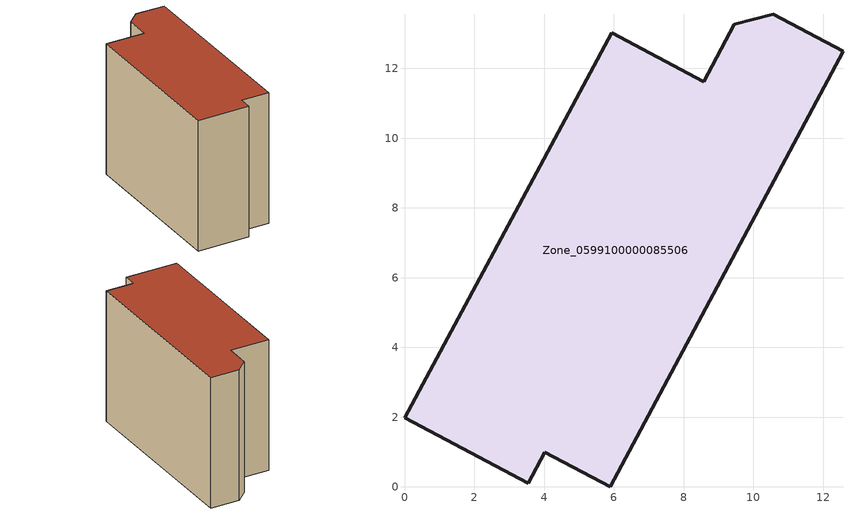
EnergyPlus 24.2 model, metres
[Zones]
Zone_0599100000085506
 floor ground (C_G): 4.02,0.99 3.55,0.11 0,1.98 5.94,13.02 8.58,11.61 9.46,13.27 10.58,13.56 12.57,12.5 5.9,0 z0
 wall outside (C_F): 5.94,13.02 0,1.98 3.55,0.11 4.02,0.99 5.9,0 12.57,12.5 10.58,13.56 9.46,13.27 8.58,11.61 5.94,13.02 z0:10.12
 roof outside (C_R): 8.58,11.61 5.94,13.02 0,1.98 3.55,0.11 4.02,0.99 5.9,0 12.57,12.5 10.58,13.56 9.46,13.27 z10.12
[BUILDING]
Pand.0599100000085506: North Axis=0; Terrain=City; Loads Convergence Tolerance Value=0.04; Temperature Convergence Tolerance Value=0.4; Solar Distribution=FullExterior; Maximum Number of Warmup Days=25; Minimum Number of Warmup Days=1
[Site:Location]
Rotterdam.The.Hague.AP_ZH_NLD Design_Conditions: Latitude=51.96; Longitude=4.45; Time Zone=1; Elevation=-4.5
[SITE:GROUNDTEMPERATURE:BUILDINGSURFACE]
18, 18, 18, 18, 18, 18, 18, 18, 18, 18, 18, 18
[MATERIAL] Thermal Absorptance=0.9; Solar Absorptance=0.7; Visible Absorptance=0.7
Name | Roughness | Thickness | Conductivity | Density | Specific Heat
G.TI.1946 | MediumSmooth | 0.15 | 1 | 540 | 1210
F.TI.1946 | Rough | 0.3 | 0.857143 | 1920 | 840
R.TI.1946 | MediumRough | 0.2 | 0.1 | 1500 | 1000
[CONSTRUCTION]
C_G: G.TI.1946
C_F: F.TI.1946
C_R: R.TI.1946
[ZONE]
Zone_0599100000085506: Type=1; Multiplier=1; Ceiling Height=Autocalculate; Volume=Autocalculate; Floor Area=autocalculate; Part of Total Floor Area=Yes
[ZONEINFILTRATION:DESIGNFLOWRATE]
Infil_Zone_0599100000085506: Zone or ZoneList or Space or SpaceList=Zone_0599100000085506; Schedule=AlwaysOn; Design Flow Rate Calculation Method=Flow/Area; Flow Rate per Floor Area=0.003; Constant Term Coefficient=1; Temperature Term Coefficient=0; Velocity Term Coefficient=0; Velocity Squared Term Coefficient=0
[HVACTEMPLATE:ZONE:IDEALLOADSAIRSYSTEM]
Zone_0599100000085506: Maximum Heating Supply Air Temperature=50; Minimum Cooling Supply Air Temperature=13; Maximum Heating Supply Air Humidity Ratio=0.0156; Minimum Cooling Supply Air Humidity Ratio=0.0077; Heating Limit=NoLimit; Cooling Limit=NoLimit; Dehumidification Control Type=ConstantSensibleHeatRatio; Cooling Sensible Heat Ratio=0.7; Dehumidification Setpoint=60; Humidification Control Type=None; Humidification Setpoint=30; Outdoor Air Method=None; Outdoor Air Flow Rate per Person=0.00944; Outdoor Air Flow Rate per Zone Floor Area=0; Outdoor Air Flow Rate per Zone=0; Demand Controlled Ventilation Type=None; Outdoor Air Economizer Type=NoEconomizer; Heat Recovery Type=None; Sensible Heat Recovery Effectiveness=0.7; Latent Heat Recovery Effectiveness=0.65
[ZONECONTROL:THERMOSTAT]
ThermostatControl_Zone_0599100000085506: Zone or ZoneList=Zone_0599100000085506; Control Type Schedule=DualSetpointControlType; Control 1=Thermostat_Zone_0599100000085506; Temperature Difference Between Cutout And Setpoint=0
[THERMOSTATSETPOINT:DUALSETPOINT]
Thermostat_Zone_0599100000085506: Heating Setpoint Temperature Schedule=HeatingSetpoint_Zone_0599100000085506; Cooling Setpoint Temperature Schedule=CoolingSetpoint_Zone_0599100000085506
[SCHEDULE:COMPACT]
HeatingSetpoint_Zone_0599100000085506: Through: 12/31, For: AllDays, Until: 24:00, 21
CoolingSetpoint_Zone_0599100000085506: Through: 12/31, For: AllDays, Until: 24:00, 24
DualSetpointControlType: Through: 12/31, For: AllDays, Until: 24:00, 4
AlwaysOn: Through: 12/31, For: AllDays, Until: 24:00, 1
